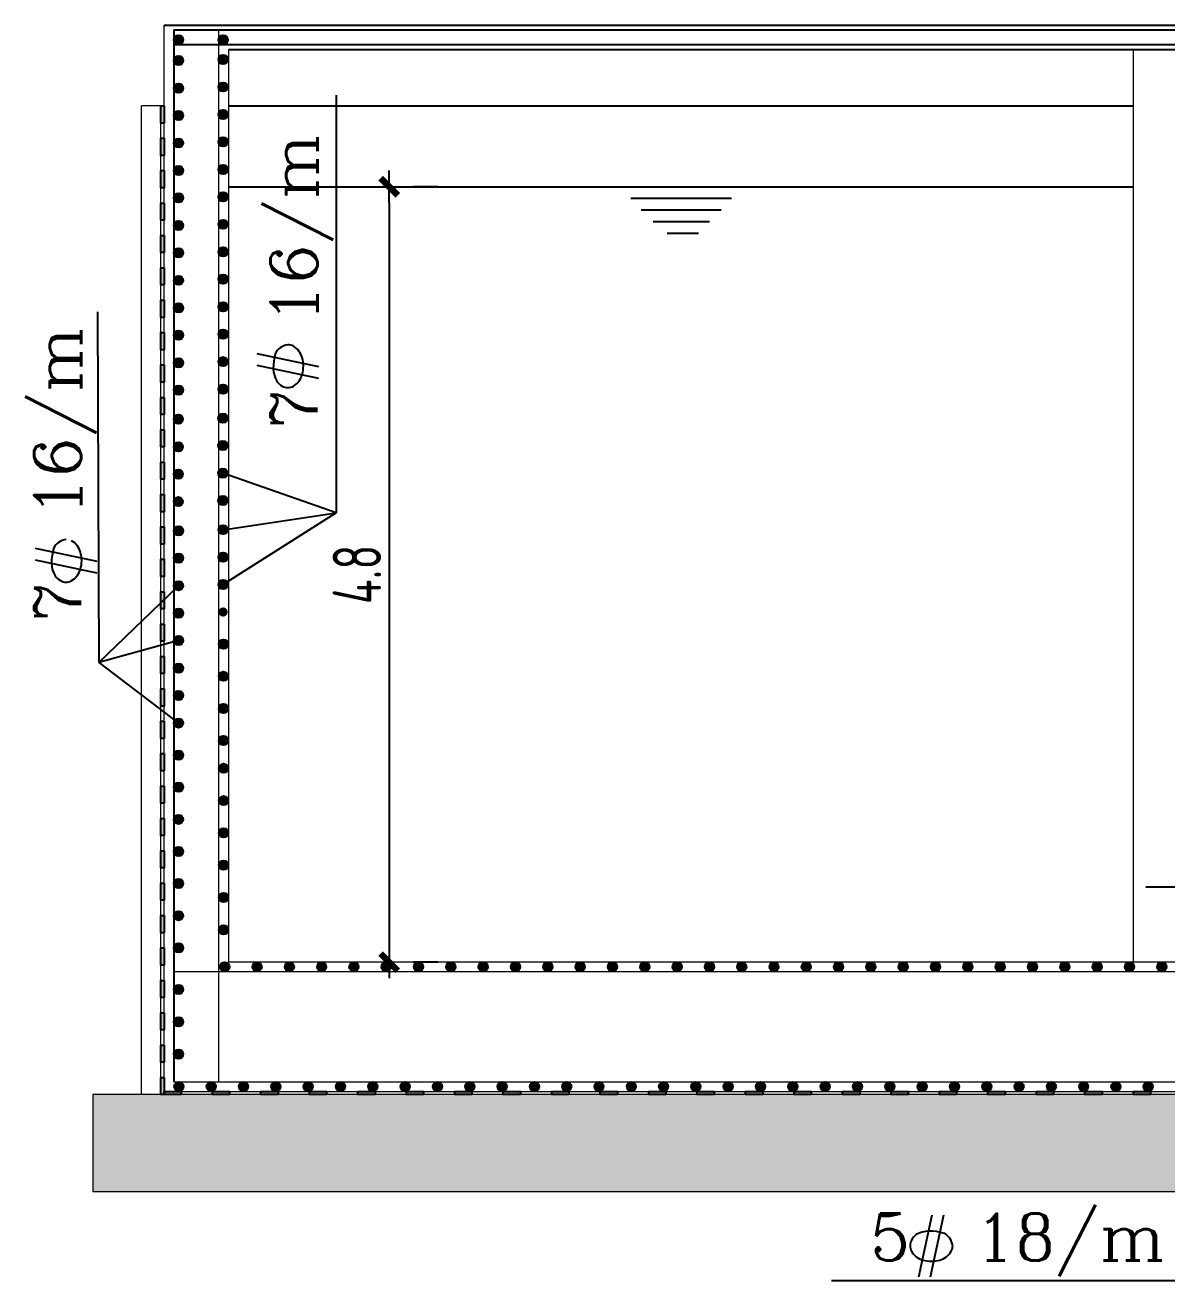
# Model space of a CAD drawing. Header units: metres. Extents: x 64 to 364, y 186 to 335.
# Drawn here: x 239.54 to 246.61, y 277.09 to 284.86 of the extents above; entities that cross this region are included whole.
import ezdxf
from ezdxf.enums import TextEntityAlignment as Align

# ---------------------------------------------------------------- set-up
doc = ezdxf.new("R2010")
doc.units = ezdxf.units.M
doc.header["$MEASUREMENT"] = 0
for name, color, linetype in [('91-TABLE-TEXT', 3, 'Continuous'), ('beam', 3, 'Continuous'), ('COLUMNS', 210, 'Continuous'), ('Conc Block', 253, 'Continuous'), ('DIMENSIONS', 2, 'Continuous'), ('HATCH', 252, 'Continuous'), ('Isolation', 30, 'Continuous'), ('PC', 8, 'Continuous'), ('RC', 1, 'Continuous'), ('STEEL', 5, 'Continuous'), ('Water', 4, 'Continuous'), ('YQ_AXIS', 3, 'Continuous'), ('YQ_DIM', 3, 'Continuous')]:
    doc.layers.add(name, color=color, linetype=linetype)
doc.styles.add('ROMANC', font='romanc.shx')
doc.styles.add('YQ_DIM', font='SUPEROS.SHX', dxfattribs={"width": 0.8, "bigfont": 'HZDX.SHX'})
doc.dimstyles.new('yqm0_100', dxfattribs={"dimscale": 0.1, "dimtxt": 3, "dimasz": 1, "dimexe": 1.5, "dimexo": 3, "dimgap": 0.5, "dimtad": 1, "dimdec": 3, "dimdsep": 46, "dimtxsty": 'YQ_DIM', "dimblk": 'YQTICK', "dimcen": 0, "dimclrd": 256, "dimclre": 256, "dimclrt": 7, "dimadec": 1, "dimazin": 2, "dimtfac": 1, "dimtdec": 4, "dimtix": 1, "dimtmove": 2, "dimatfit": 2, "dimfxl": 1, "dimtolj": 1, "dimtzin": 0, "dimarcsym": 0})

# ---------------------------------------------------------------- blocks, each defined once
blk = doc.blocks.new('*U242')
at = {"layer": 'Isolation'}
blk.add_hatch(color=256, dxfattribs=at).paths.add_polyline_path([(0, 0.02), (0.1061, 0.02), (0.1061, 0), (0, 0)])
blk.add_lwpolyline([(0.1061, 0), (0, 0), (0, 0.02), (0.1061, 0.02)], close=True, dxfattribs=at)
blk = doc.blocks.new('*U243')
at = {"layer": 'YQ_AXIS', "color": 0, "linetype": 'ByBlock', "lineweight": -2, "transparency": 16777216}
for p in [(313.2694, 236.9605), (313.5694, 236.9605), (313.8694, 236.9605), (314.1694, 236.9605), (314.4694, 236.9605), (314.7694, 236.9605), (315.0694, 236.9605), (315.3694, 236.9605), (315.6694, 236.9605), (315.9694, 236.9605), (316.2694, 236.9605), (316.5694, 236.9605), (316.8694, 236.9605), (317.1694, 236.9605), (317.4694, 236.9605), (317.7694, 236.9605), (318.0694, 236.9605), (318.3694, 236.9605), (318.6694, 236.9605), (318.9694, 236.9605), (319.2694, 236.9605)]:
    blk.add_blockref('*U242', p, dxfattribs=at)
blk = doc.blocks.new('*U248')
at = {"layer": 'Isolation'}
blk.add_hatch(color=256, dxfattribs=at).paths.add_polyline_path([(-0.01, -0.0531), (-0.01, 0.0531), (0.01, 0.0531), (0.01, -0.0531)])
blk.add_lwpolyline([(0.01, 0.0531), (0.01, -0.0531), (-0.01, -0.0531), (-0.01, 0.0531)], close=True, dxfattribs=at)
blk = doc.blocks.new('*U249')
at = {"layer": 'HATCH', "color": 0, "linetype": 'ByBlock', "lineweight": -2, "transparency": 16777216}
for p in [(0, 6.014), (0, 5.8135), (0, 5.6131), (0, 5.4126), (0, 5.2121), (0, 5.0117), (0, 4.8112), (0, 4.6107), (0, 4.4103), (0, 4.2098), (0, 4.0093), (0, 3.8089), (0, 3.6084), (0, 3.4079), (0, 3.2075), (0, 3.007), (0, 2.8065), (0, 2.6061), (0, 2.4056), (0, 2.2051), (0, 2.0047), (0, 1.8042), (0, 1.6037), (0, 1.4033), (0, 1.2028), (0, 1.0023), (0, 0.8019), (0, 0.6014), (0, 0.4009), (0, 0.2005), (0, 0)]:
    blk.add_blockref('*U248', p, dxfattribs=at)
blk = doc.blocks.new('YQTICK')
blk.add_line((-1, 0), (1, 0))
at = {"const_width": 0.4}
blk.add_lwpolyline([(0.53, 0.53), (-0.53, -0.53)], dxfattribs=at)
blk = doc.blocks.new('*D252')
at = {"layer": 'Defpoints', "color": 0, "lineweight": 9, "transparency": 16777216}
for p in [(241.7944, 283.8637), (241.7944, 279.0637), (241.7944, 279.0637)]:
    blk.add_point(p, dxfattribs=at)
at = {"layer": 'YQ_DIM', "lineweight": -2, "transparency": 16777216}
for p, q in [((242.0944, 283.8637), (241.9444, 283.8637)), ((241.7944, 283.7637), (241.7944, 279.1637)), ((242.0944, 279.0637), (241.9444, 279.0637))]:
    blk.add_line(p, q, dxfattribs=at)
at = {"layer": 'YQ_DIM', "lineweight": -2, "transparency": 16777216, "xscale": 0.1, "yscale": 0.1, "zscale": 0.1}
for p, rotation in [((241.7944, 283.8637), 90), ((241.7944, 279.0637), 270)]:
    blk.add_blockref('YQTICK', p, dxfattribs=dict(at, rotation=rotation))
at = {"layer": 'YQ_DIM', "color": 7, "lineweight": 9, "transparency": 16777216, "insert": (241.5944, 281.4637), "char_height": 0.3, "attachment_point": 5, "rotation": 90, "style": 'YQ_DIM'}
blk.add_mtext('\\A1;4.8', dxfattribs=at)

msp = doc.modelspace()

# ---------------------------------------------------------------- hatches: boundary and pattern name
at = {"layer": 'HATCH', "lineweight": 9}
h = msp.add_hatch(dxfattribs=at)
h.set_pattern_fill('AR-CONC', color=256, scale=0.05)
h.set_pattern_definition([(50, (-72.8688, 41.28324), (0.3586301, -0.03137607), [0.0375, -0.4125]), (355, (-72.8688, 41.28324), (-0.06937567, 0.37609607), [0.03, -0.33]), (100.45144, (-72.8389, 41.28063), (0.28925442, 0.34472), [0.0318701, -0.35057106]), (46.1842, (-72.8688, 41.38324), (0.53362067, -0.08275964), [0.05625, -0.61875]), (96.63564, (-72.8243, 41.37634), (0.467331, 0.4870593), [0.0478052, -0.5258569]), (351.18416, (-72.8688, 41.38324), (0.467331, 0.4870593), [0.045, -0.495]), (21, (-72.8188, 41.35824), (0.29845353, -0.20130945), [0.0375, -0.4125]), (326, (-72.8188, 41.35824), (0.12165767, 0.36257502), [0.03, -0.33]), (71.45144, (-72.7939, 41.34147), (0.4201112, 0.16126558), [0.0318701, -0.35057106]), (37.5, (-72.86879, 41.28324), (0.006079928, 0.166446927), [0, -0.326, 0, -0.335, 0, -0.33125]), (7.5, (-72.86879, 41.28324), (0.13153477, 0.197205856), [0, -0.191, 0, -0.3185, 0, -0.12625]), (327.5, (-72.98029, 41.28324), (0.26691122, -0.011277436), [0, -0.125, 0, -0.39, 0, -0.5175]), (317.5, (-73.03029, 41.28324), (0.29159308, 0.05005249), [0, -0.1625, 0, -0.259, 0, -0.3675])])
h.paths.add_polyline_path([(240.6006, 278.2437), (240.6006, 277.6437), (255.7468, 277.6437), (256.1468, 277.1437), (258.1006, 277.1437), (258.1006, 277.7437), (256.291, 277.7437), (255.891, 278.2437)])
h.paths.add_polyline_path([(240.4006, 277.6437), (240.6006, 277.6437), (240.6006, 278.2437), (240.4006, 278.2437), (239.9606, 278.2437), (239.9606, 277.6437)])
h.paths.add_polyline_path([(265.2505, 277.1437), (265.6905, 277.1437), (265.6905, 277.7437), (265.2505, 277.7437), (258.1006, 277.7437), (258.1006, 277.1437)])
at = {"layer": 'STEEL', "ltscale": 0.2}
h = msp.add_hatch(color=256, dxfattribs=at)
h.paths.add_polyline_path([(240.4619, 284.7728), (240.5189, 284.7728, 1)])
h.paths.add_polyline_path([(240.4619, 284.7728, 1), (240.5189, 284.7728)])
h = msp.add_hatch(color=256, dxfattribs=at)
h.paths.add_polyline_path([(240.7377, 284.7728), (240.7947, 284.7728, 1)])
h.paths.add_polyline_path([(240.7377, 284.7728, 1), (240.7947, 284.7728)])
h = msp.add_hatch(color=256, dxfattribs=at)
h.paths.add_polyline_path([(240.4619, 284.6443), (240.5189, 284.6443, 1)])
h.paths.add_polyline_path([(240.4619, 284.6443, 1), (240.5189, 284.6443)])
h = msp.add_hatch(color=256, dxfattribs=at)
h.paths.add_polyline_path([(240.7377, 284.651), (240.7947, 284.651, 1)])
h.paths.add_polyline_path([(240.7377, 284.651, 1), (240.7947, 284.651)])
h = msp.add_hatch(color=256, dxfattribs=at)
h.paths.add_polyline_path([(240.4619, 284.4743), (240.5189, 284.4743, 1)])
h.paths.add_polyline_path([(240.4619, 284.4743, 1), (240.5189, 284.4743)])
h = msp.add_hatch(color=256, dxfattribs=at)
h.paths.add_polyline_path([(240.7377, 284.481), (240.7947, 284.481, 1)])
h.paths.add_polyline_path([(240.7377, 284.481, 1), (240.7947, 284.481)])
h = msp.add_hatch(color=256, dxfattribs=at)
h.paths.add_polyline_path([(240.4619, 284.3043), (240.5189, 284.3043, 1)])
h.paths.add_polyline_path([(240.4619, 284.3043, 1), (240.5189, 284.3043)])
h = msp.add_hatch(color=256, dxfattribs=at)
h.paths.add_polyline_path([(240.7377, 284.311), (240.7947, 284.311, 1)])
h.paths.add_polyline_path([(240.7377, 284.311, 1), (240.7947, 284.311)])
h = msp.add_hatch(color=256, dxfattribs=at)
h.paths.add_polyline_path([(240.4619, 284.1343), (240.5189, 284.1343, 1)])
h.paths.add_polyline_path([(240.4619, 284.1343, 1), (240.5189, 284.1343)])
h = msp.add_hatch(color=256, dxfattribs=at)
h.paths.add_polyline_path([(240.7377, 284.141), (240.7947, 284.141, 1)])
h.paths.add_polyline_path([(240.7377, 284.141, 1), (240.7947, 284.141)])
h = msp.add_hatch(color=256, dxfattribs=at)
h.paths.add_polyline_path([(240.4619, 283.9643), (240.5189, 283.9643, 1)])
h.paths.add_polyline_path([(240.4619, 283.9643, 1), (240.5189, 283.9643)])
h = msp.add_hatch(color=256, dxfattribs=at)
h.paths.add_polyline_path([(240.7377, 283.971), (240.7947, 283.971, 1)])
h.paths.add_polyline_path([(240.7377, 283.971, 1), (240.7947, 283.971)])
h = msp.add_hatch(color=256, dxfattribs=at)
h.paths.add_polyline_path([(240.4619, 283.7943), (240.5189, 283.7943, 1)])
h.paths.add_polyline_path([(240.4619, 283.7943, 1), (240.5189, 283.7943)])
h = msp.add_hatch(color=256, dxfattribs=at)
h.paths.add_polyline_path([(240.7377, 283.801), (240.7947, 283.801, 1)])
h.paths.add_polyline_path([(240.7377, 283.801, 1), (240.7947, 283.801)])
h = msp.add_hatch(color=256, dxfattribs=at)
h.paths.add_polyline_path([(240.4619, 283.6243), (240.5189, 283.6243, 1)])
h.paths.add_polyline_path([(240.4619, 283.6243, 1), (240.5189, 283.6243)])
h = msp.add_hatch(color=256, dxfattribs=at)
h.paths.add_polyline_path([(240.7377, 283.631), (240.7947, 283.631, 1)])
h.paths.add_polyline_path([(240.7377, 283.631, 1), (240.7947, 283.631)])
h = msp.add_hatch(color=256, dxfattribs=at)
h.paths.add_polyline_path([(240.4619, 283.4543), (240.5189, 283.4543, 1)])
h.paths.add_polyline_path([(240.4619, 283.4543, 1), (240.5189, 283.4543)])
h = msp.add_hatch(color=256, dxfattribs=at)
h.paths.add_polyline_path([(240.7377, 283.461), (240.7947, 283.461, 1)])
h.paths.add_polyline_path([(240.7377, 283.461, 1), (240.7947, 283.461)])
h = msp.add_hatch(color=256, dxfattribs=at)
h.paths.add_polyline_path([(240.7377, 283.291), (240.7947, 283.291, 1)])
h.paths.add_polyline_path([(240.7377, 283.291, 1), (240.7947, 283.291)])
h = msp.add_hatch(color=256, dxfattribs=at)
h.paths.add_polyline_path([(240.4619, 283.2843), (240.5189, 283.2843, 1)])
h.paths.add_polyline_path([(240.4619, 283.2843, 1), (240.5189, 283.2843)])
h = msp.add_hatch(color=256, dxfattribs=at)
h.paths.add_polyline_path([(240.4619, 283.1143), (240.5189, 283.1143, 1)])
h.paths.add_polyline_path([(240.4619, 283.1143, 1), (240.5189, 283.1143)])
h = msp.add_hatch(color=256, dxfattribs=at)
h.paths.add_polyline_path([(240.7377, 283.121), (240.7947, 283.121, 1)])
h.paths.add_polyline_path([(240.7377, 283.121, 1), (240.7947, 283.121)])
h = msp.add_hatch(color=256, dxfattribs=at)
h.paths.add_polyline_path([(240.4619, 282.9443), (240.5189, 282.9443, 1)])
h.paths.add_polyline_path([(240.4619, 282.9443, 1), (240.5189, 282.9443)])
h = msp.add_hatch(color=256, dxfattribs=at)
h.paths.add_polyline_path([(240.7377, 282.951), (240.7947, 282.951, 1)])
h.paths.add_polyline_path([(240.7377, 282.951, 1), (240.7947, 282.951)])
h = msp.add_hatch(color=256, dxfattribs=at)
h.paths.add_polyline_path([(240.4619, 282.7743), (240.5189, 282.7743, 1)])
h.paths.add_polyline_path([(240.4619, 282.7743, 1), (240.5189, 282.7743)])
h = msp.add_hatch(color=256, dxfattribs=at)
h.paths.add_polyline_path([(240.7377, 282.781), (240.7947, 282.781, 1)])
h.paths.add_polyline_path([(240.7377, 282.781, 1), (240.7947, 282.781)])
h = msp.add_hatch(color=256, dxfattribs=at)
h.paths.add_polyline_path([(240.4619, 282.6043), (240.5189, 282.6043, 1)])
h.paths.add_polyline_path([(240.4619, 282.6043, 1), (240.5189, 282.6043)])
h = msp.add_hatch(color=256, dxfattribs=at)
h.paths.add_polyline_path([(240.7377, 282.611), (240.7947, 282.611, 1)])
h.paths.add_polyline_path([(240.7377, 282.611, 1), (240.7947, 282.611)])
h = msp.add_hatch(color=256, dxfattribs=at)
h.paths.add_polyline_path([(240.4604, 282.4245), (240.5174, 282.4245, 1)])
h.paths.add_polyline_path([(240.4604, 282.4245, 1), (240.5174, 282.4245)])
h = msp.add_hatch(color=256, dxfattribs=at)
h.paths.add_polyline_path([(240.7363, 282.4312), (240.7933, 282.4312, 1)])
h.paths.add_polyline_path([(240.7363, 282.4312, 1), (240.7933, 282.4312)])
h = msp.add_hatch(color=256, dxfattribs=at)
h.paths.add_polyline_path([(240.4604, 282.2545), (240.5174, 282.2545, 1)])
h.paths.add_polyline_path([(240.4604, 282.2545, 1), (240.5174, 282.2545)])
h = msp.add_hatch(color=256, dxfattribs=at)
h.paths.add_polyline_path([(240.7363, 282.2612), (240.7933, 282.2612, 1)])
h.paths.add_polyline_path([(240.7363, 282.2612, 1), (240.7933, 282.2612)])
h = msp.add_hatch(color=256, dxfattribs=at)
h.paths.add_polyline_path([(240.4604, 282.0845), (240.5174, 282.0845, 1)])
h.paths.add_polyline_path([(240.4604, 282.0845, 1), (240.5174, 282.0845)])
h = msp.add_hatch(color=256, dxfattribs=at)
h.paths.add_polyline_path([(240.7363, 282.0912), (240.7933, 282.0912, 1)])
h.paths.add_polyline_path([(240.7363, 282.0912, 1), (240.7933, 282.0912)])
h = msp.add_hatch(color=256, dxfattribs=at)
h.paths.add_polyline_path([(240.4604, 281.9145), (240.5174, 281.9145, 1)])
h.paths.add_polyline_path([(240.4604, 281.9145, 1), (240.5174, 281.9145)])
h = msp.add_hatch(color=256, dxfattribs=at)
h.paths.add_polyline_path([(240.7363, 281.9212), (240.7933, 281.9212, 1)])
h.paths.add_polyline_path([(240.7363, 281.9212, 1), (240.7933, 281.9212)])
h = msp.add_hatch(color=256, dxfattribs=at)
h.paths.add_polyline_path([(240.4619, 281.7343), (240.5189, 281.7343, 1)])
h.paths.add_polyline_path([(240.4619, 281.7343, 1), (240.5189, 281.7343)])
h = msp.add_hatch(color=256, dxfattribs=at)
h.paths.add_polyline_path([(240.7377, 281.741), (240.7947, 281.741, 1)])
h.paths.add_polyline_path([(240.7377, 281.741, 1), (240.7947, 281.741)])
h = msp.add_hatch(color=256, dxfattribs=at)
h.paths.add_polyline_path([(240.4619, 281.5643), (240.5189, 281.5643, 1)])
h.paths.add_polyline_path([(240.4619, 281.5643, 1), (240.5189, 281.5643)])
h = msp.add_hatch(color=256, dxfattribs=at)
h.paths.add_polyline_path([(240.7377, 281.571), (240.7947, 281.571, 1)])
h.paths.add_polyline_path([(240.7377, 281.571, 1), (240.7947, 281.571)])
h = msp.add_hatch(color=256, dxfattribs=at)
h.paths.add_polyline_path([(240.4619, 281.3943), (240.5189, 281.3943, 1)])
h.paths.add_polyline_path([(240.4619, 281.3943, 1), (240.5189, 281.3943)])
h = msp.add_hatch(color=256, dxfattribs=at)
h.paths.add_polyline_path([(240.7377, 281.401), (240.7947, 281.401, 1)])
h.paths.add_polyline_path([(240.7377, 281.401, 1), (240.7947, 281.401)])
h = msp.add_hatch(color=256, dxfattribs=at)
h.paths.add_polyline_path([(240.4619, 281.2243), (240.5189, 281.2243, 1)])
h.paths.add_polyline_path([(240.4619, 281.2243, 1), (240.5189, 281.2243)])
h = msp.add_hatch(color=256, dxfattribs=at)
h.paths.add_polyline_path([(240.7377, 281.231), (240.7947, 281.231, 1)])
h.paths.add_polyline_path([(240.7377, 281.231, 1), (240.7947, 281.231)])
h = msp.add_hatch(color=256, dxfattribs=at)
h.paths.add_polyline_path([(240.4619, 281.0543), (240.5189, 281.0543, 1)])
h.paths.add_polyline_path([(240.4619, 281.0543, 1), (240.5189, 281.0543)])
h = msp.add_hatch(color=256, dxfattribs=at)
h.paths.add_polyline_path([(240.7392, 281.0322), (240.7963, 281.0322, 1)])
h.paths.add_polyline_path([(240.7392, 281.0322, 1), (240.7963, 281.0322)])
h = msp.add_hatch(color=256, dxfattribs=at)
h.paths.add_polyline_path([(240.4619, 280.8843), (240.5189, 280.8843, 1)])
h.paths.add_polyline_path([(240.4619, 280.8843, 1), (240.5189, 280.8843)])
h = msp.add_hatch(color=256, dxfattribs=at)
h.paths.add_polyline_path([(240.7392, 280.8334), (240.7963, 280.8334, 1)])
h.paths.add_polyline_path([(240.7392, 280.8334, 1), (240.7963, 280.8334)])
h = msp.add_hatch(color=256, dxfattribs=at)
h.paths.add_polyline_path([(240.4619, 280.7143), (240.5189, 280.7143, 1)])
h.paths.add_polyline_path([(240.4619, 280.7143, 1), (240.5189, 280.7143)])
h = msp.add_hatch(color=256, dxfattribs=at)
h.paths.add_polyline_path([(240.7392, 280.6346), (240.7963, 280.6346, 1)])
h.paths.add_polyline_path([(240.7392, 280.6346, 1), (240.7963, 280.6346)])
h = msp.add_hatch(color=256, dxfattribs=at)
h.paths.add_polyline_path([(240.4619, 280.5443), (240.5189, 280.5443, 1)])
h.paths.add_polyline_path([(240.4619, 280.5443, 1), (240.5189, 280.5443)])
h = msp.add_hatch(color=256, dxfattribs=at)
h.paths.add_polyline_path([(240.7392, 280.4358), (240.7963, 280.4358, 1)])
h.paths.add_polyline_path([(240.7392, 280.4358, 1), (240.7963, 280.4358)])
h = msp.add_hatch(color=256, dxfattribs=at)
h.paths.add_polyline_path([(240.4619, 280.3455), (240.5189, 280.3455, 1)])
h.paths.add_polyline_path([(240.4619, 280.3455, 1), (240.5189, 280.3455)])
h = msp.add_hatch(color=256, dxfattribs=at)
h.paths.add_polyline_path([(240.7408, 280.2639), (240.7978, 280.2639, 1)])
h.paths.add_polyline_path([(240.7408, 280.2639, 1), (240.7978, 280.2639)])
h = msp.add_hatch(color=256, dxfattribs=at)
h.paths.add_polyline_path([(240.4619, 280.1467), (240.5189, 280.1467, 1)])
h.paths.add_polyline_path([(240.4619, 280.1467, 1), (240.5189, 280.1467)])
h = msp.add_hatch(color=256, dxfattribs=at)
h.paths.add_polyline_path([(240.7408, 280.0639), (240.7978, 280.0639, 1)])
h.paths.add_polyline_path([(240.7408, 280.0639, 1), (240.7978, 280.0639)])
h = msp.add_hatch(color=256, dxfattribs=at)
h.paths.add_polyline_path([(240.4619, 279.9479), (240.5189, 279.9479, 1)])
h.paths.add_polyline_path([(240.4619, 279.9479, 1), (240.5189, 279.9479)])
h = msp.add_hatch(color=256, dxfattribs=at)
h.paths.add_polyline_path([(240.7408, 279.8639), (240.7978, 279.8639, 1)])
h.paths.add_polyline_path([(240.7408, 279.8639, 1), (240.7978, 279.8639)])
h = msp.add_hatch(color=256, dxfattribs=at)
h.paths.add_polyline_path([(240.4619, 279.7491), (240.5189, 279.7491, 1)])
h.paths.add_polyline_path([(240.4619, 279.7491, 1), (240.5189, 279.7491)])
h = msp.add_hatch(color=256, dxfattribs=at)
h.paths.add_polyline_path([(240.7408, 279.6639), (240.7978, 279.6639, 1)])
h.paths.add_polyline_path([(240.7408, 279.6639, 1), (240.7978, 279.6639)])
h = msp.add_hatch(color=256, dxfattribs=at)
h.paths.add_polyline_path([(240.4619, 279.5503), (240.5189, 279.5503, 1)])
h.paths.add_polyline_path([(240.4619, 279.5503, 1), (240.5189, 279.5503)])
h = msp.add_hatch(color=256, dxfattribs=at)
h.paths.add_polyline_path([(240.7408, 279.4639), (240.7978, 279.4639, 1)])
h.paths.add_polyline_path([(240.7408, 279.4639, 1), (240.7978, 279.4639)])
h = msp.add_hatch(color=256, dxfattribs=at)
h.paths.add_polyline_path([(240.4619, 279.3515), (240.5189, 279.3515, 1)])
h.paths.add_polyline_path([(240.4619, 279.3515, 1), (240.5189, 279.3515)])
h = msp.add_hatch(color=256, dxfattribs=at)
h.paths.add_polyline_path([(240.7408, 279.2639), (240.7978, 279.2639, 1)])
h.paths.add_polyline_path([(240.7408, 279.2639, 1), (240.7978, 279.2639)])
h = msp.add_hatch(color=256, dxfattribs=at)
h.paths.add_polyline_path([(240.4619, 279.1528), (240.5189, 279.1528, 1)])
h.paths.add_polyline_path([(240.4619, 279.1528, 1), (240.5189, 279.1528)])
h = msp.add_hatch(color=256, dxfattribs=at)
h.paths.add_polyline_path([(240.7476, 279.0344), (240.8047, 279.0344, 1)])
h.paths.add_polyline_path([(240.7476, 279.0344, 1), (240.8047, 279.0344)])
h = msp.add_hatch(color=256, dxfattribs=at)
h.paths.add_polyline_path([(240.9476, 279.0344), (241.0047, 279.0344, 1)])
h.paths.add_polyline_path([(240.9476, 279.0344, 1), (241.0047, 279.0344)])
h = msp.add_hatch(color=256, dxfattribs=at)
h.paths.add_polyline_path([(241.1476, 279.0344), (241.2047, 279.0344, 1)])
h.paths.add_polyline_path([(241.1476, 279.0344, 1), (241.2047, 279.0344)])
h = msp.add_hatch(color=256, dxfattribs=at)
h.paths.add_polyline_path([(241.3476, 279.0344), (241.4047, 279.0344, 1)])
h.paths.add_polyline_path([(241.3476, 279.0344, 1), (241.4047, 279.0344)])
h = msp.add_hatch(color=256, dxfattribs=at)
h.paths.add_polyline_path([(241.5476, 279.0344), (241.6047, 279.0344, 1)])
h.paths.add_polyline_path([(241.5476, 279.0344, 1), (241.6047, 279.0344)])
h = msp.add_hatch(color=256, dxfattribs=at)
h.paths.add_polyline_path([(241.7476, 279.0344), (241.8047, 279.0344, 1)])
h.paths.add_polyline_path([(241.7476, 279.0344, 1), (241.8047, 279.0344)])
h = msp.add_hatch(color=256, dxfattribs=at)
h.paths.add_polyline_path([(241.9476, 279.0344), (242.0047, 279.0344, 1)])
h.paths.add_polyline_path([(241.9476, 279.0344, 1), (242.0047, 279.0344)])
h = msp.add_hatch(color=256, dxfattribs=at)
h.paths.add_polyline_path([(242.1476, 279.0344), (242.2047, 279.0344, 1)])
h.paths.add_polyline_path([(242.1476, 279.0344, 1), (242.2047, 279.0344)])
h = msp.add_hatch(color=256, dxfattribs=at)
h.paths.add_polyline_path([(242.3476, 279.0344), (242.4047, 279.0344, 1)])
h.paths.add_polyline_path([(242.3476, 279.0344, 1), (242.4047, 279.0344)])
h = msp.add_hatch(color=256, dxfattribs=at)
h.paths.add_polyline_path([(242.5476, 279.0344), (242.6047, 279.0344, 1)])
h.paths.add_polyline_path([(242.5476, 279.0344, 1), (242.6047, 279.0344)])
h = msp.add_hatch(color=256, dxfattribs=at)
h.paths.add_polyline_path([(242.7476, 279.0344), (242.8047, 279.0344, 1)])
h.paths.add_polyline_path([(242.7476, 279.0344, 1), (242.8047, 279.0344)])
h = msp.add_hatch(color=256, dxfattribs=at)
h.paths.add_polyline_path([(242.9476, 279.0344), (243.0047, 279.0344, 1)])
h.paths.add_polyline_path([(242.9476, 279.0344, 1), (243.0047, 279.0344)])
h = msp.add_hatch(color=256, dxfattribs=at)
h.paths.add_polyline_path([(243.1476, 279.0344), (243.2047, 279.0344, 1)])
h.paths.add_polyline_path([(243.1476, 279.0344, 1), (243.2047, 279.0344)])
h = msp.add_hatch(color=256, dxfattribs=at)
h.paths.add_polyline_path([(243.3476, 279.0344), (243.4047, 279.0344, 1)])
h.paths.add_polyline_path([(243.3476, 279.0344, 1), (243.4047, 279.0344)])
h = msp.add_hatch(color=256, dxfattribs=at)
h.paths.add_polyline_path([(243.5476, 279.0344), (243.6047, 279.0344, 1)])
h.paths.add_polyline_path([(243.5476, 279.0344, 1), (243.6047, 279.0344)])
h = msp.add_hatch(color=256, dxfattribs=at)
h.paths.add_polyline_path([(243.7476, 279.0344), (243.8047, 279.0344, 1)])
h.paths.add_polyline_path([(243.7476, 279.0344, 1), (243.8047, 279.0344)])
h = msp.add_hatch(color=256, dxfattribs=at)
h.paths.add_polyline_path([(243.9476, 279.0344), (244.0047, 279.0344, 1)])
h.paths.add_polyline_path([(243.9476, 279.0344, 1), (244.0047, 279.0344)])
h = msp.add_hatch(color=256, dxfattribs=at)
h.paths.add_polyline_path([(244.1476, 279.0344), (244.2047, 279.0344, 1)])
h.paths.add_polyline_path([(244.1476, 279.0344, 1), (244.2047, 279.0344)])
h = msp.add_hatch(color=256, dxfattribs=at)
h.paths.add_polyline_path([(244.3476, 279.0344), (244.4047, 279.0344, 1)])
h.paths.add_polyline_path([(244.3476, 279.0344, 1), (244.4047, 279.0344)])
h = msp.add_hatch(color=256, dxfattribs=at)
h.paths.add_polyline_path([(244.5476, 279.0344), (244.6047, 279.0344, 1)])
h.paths.add_polyline_path([(244.5476, 279.0344, 1), (244.6047, 279.0344)])
h = msp.add_hatch(color=256, dxfattribs=at)
h.paths.add_polyline_path([(244.7476, 279.0344), (244.8047, 279.0344, 1)])
h.paths.add_polyline_path([(244.7476, 279.0344, 1), (244.8047, 279.0344)])
h = msp.add_hatch(color=256, dxfattribs=at)
h.paths.add_polyline_path([(244.9476, 279.0344), (245.0047, 279.0344, 1)])
h.paths.add_polyline_path([(244.9476, 279.0344, 1), (245.0047, 279.0344)])
h = msp.add_hatch(color=256, dxfattribs=at)
h.paths.add_polyline_path([(245.1476, 279.0344), (245.2047, 279.0344, 1)])
h.paths.add_polyline_path([(245.1476, 279.0344, 1), (245.2047, 279.0344)])
h = msp.add_hatch(color=256, dxfattribs=at)
h.paths.add_polyline_path([(245.3476, 279.0344), (245.4047, 279.0344, 1)])
h.paths.add_polyline_path([(245.3476, 279.0344, 1), (245.4047, 279.0344)])
h = msp.add_hatch(color=256, dxfattribs=at)
h.paths.add_polyline_path([(245.5476, 279.0344), (245.6047, 279.0344, 1)])
h.paths.add_polyline_path([(245.5476, 279.0344, 1), (245.6047, 279.0344)])
h = msp.add_hatch(color=256, dxfattribs=at)
h.paths.add_polyline_path([(245.7476, 279.0344), (245.8047, 279.0344, 1)])
h.paths.add_polyline_path([(245.7476, 279.0344, 1), (245.8047, 279.0344)])
h = msp.add_hatch(color=256, dxfattribs=at)
h.paths.add_polyline_path([(245.9476, 279.0344), (246.0047, 279.0344, 1)])
h.paths.add_polyline_path([(245.9476, 279.0344, 1), (246.0047, 279.0344)])
h = msp.add_hatch(color=256, dxfattribs=at)
h.paths.add_polyline_path([(246.1476, 279.0344), (246.2047, 279.0344, 1)])
h.paths.add_polyline_path([(246.1476, 279.0344, 1), (246.2047, 279.0344)])
h = msp.add_hatch(color=256, dxfattribs=at)
h.paths.add_polyline_path([(246.3476, 279.0344), (246.4047, 279.0344, 1)])
h.paths.add_polyline_path([(246.3476, 279.0344, 1), (246.4047, 279.0344)])
h = msp.add_hatch(color=256, dxfattribs=at)
h.paths.add_polyline_path([(246.5476, 279.0344), (246.6047, 279.0344, 1)])
h.paths.add_polyline_path([(246.5476, 279.0344, 1), (246.6047, 279.0344)])
h = msp.add_hatch(color=256, dxfattribs=at)
h.paths.add_polyline_path([(240.4619, 278.8946), (240.5189, 278.8946, 1)])
h.paths.add_polyline_path([(240.4619, 278.8946, 1), (240.5189, 278.8946)])
h = msp.add_hatch(color=256, dxfattribs=at)
h.paths.add_polyline_path([(240.4619, 278.6946), (240.5189, 278.6946, 1)])
h.paths.add_polyline_path([(240.4619, 278.6946, 1), (240.5189, 278.6946)])
h = msp.add_hatch(color=256, dxfattribs=at)
h.paths.add_polyline_path([(240.4619, 278.4946), (240.5189, 278.4946, 1)])
h.paths.add_polyline_path([(240.4619, 278.4946, 1), (240.5189, 278.4946)])
h = msp.add_hatch(color=256, dxfattribs=at)
h.paths.add_polyline_path([(240.4643, 278.2946), (240.5214, 278.2946, 1)])
h.paths.add_polyline_path([(240.4643, 278.2946, 1), (240.5214, 278.2946)])
h = msp.add_hatch(color=256, dxfattribs=at)
h.paths.add_polyline_path([(240.6643, 278.2946), (240.7214, 278.2946, 1)])
h.paths.add_polyline_path([(240.6643, 278.2946, 1), (240.7214, 278.2946)])
h = msp.add_hatch(color=256, dxfattribs=at)
h.paths.add_polyline_path([(240.8643, 278.2946), (240.9214, 278.2946, 1)])
h.paths.add_polyline_path([(240.8643, 278.2946, 1), (240.9214, 278.2946)])
h = msp.add_hatch(color=256, dxfattribs=at)
h.paths.add_polyline_path([(241.0643, 278.2946), (241.1214, 278.2946, 1)])
h.paths.add_polyline_path([(241.0643, 278.2946, 1), (241.1214, 278.2946)])
h = msp.add_hatch(color=256, dxfattribs=at)
h.paths.add_polyline_path([(241.2643, 278.2946), (241.3214, 278.2946, 1)])
h.paths.add_polyline_path([(241.2643, 278.2946, 1), (241.3214, 278.2946)])
h = msp.add_hatch(color=256, dxfattribs=at)
h.paths.add_polyline_path([(241.4643, 278.2946), (241.5214, 278.2946, 1)])
h.paths.add_polyline_path([(241.4643, 278.2946, 1), (241.5214, 278.2946)])
h = msp.add_hatch(color=256, dxfattribs=at)
h.paths.add_polyline_path([(241.6643, 278.2946), (241.7214, 278.2946, 1)])
h.paths.add_polyline_path([(241.6643, 278.2946, 1), (241.7214, 278.2946)])
h = msp.add_hatch(color=256, dxfattribs=at)
h.paths.add_polyline_path([(241.8643, 278.2946), (241.9214, 278.2946, 1)])
h.paths.add_polyline_path([(241.8643, 278.2946, 1), (241.9214, 278.2946)])
h = msp.add_hatch(color=256, dxfattribs=at)
h.paths.add_polyline_path([(242.0643, 278.2946), (242.1214, 278.2946, 1)])
h.paths.add_polyline_path([(242.0643, 278.2946, 1), (242.1214, 278.2946)])
h = msp.add_hatch(color=256, dxfattribs=at)
h.paths.add_polyline_path([(242.2643, 278.2946), (242.3214, 278.2946, 1)])
h.paths.add_polyline_path([(242.2643, 278.2946, 1), (242.3214, 278.2946)])
h = msp.add_hatch(color=256, dxfattribs=at)
h.paths.add_polyline_path([(242.4643, 278.2946), (242.5214, 278.2946, 1)])
h.paths.add_polyline_path([(242.4643, 278.2946, 1), (242.5214, 278.2946)])
h = msp.add_hatch(color=256, dxfattribs=at)
h.paths.add_polyline_path([(242.6643, 278.2946), (242.7214, 278.2946, 1)])
h.paths.add_polyline_path([(242.6643, 278.2946, 1), (242.7214, 278.2946)])
h = msp.add_hatch(color=256, dxfattribs=at)
h.paths.add_polyline_path([(242.8643, 278.2946), (242.9214, 278.2946, 1)])
h.paths.add_polyline_path([(242.8643, 278.2946, 1), (242.9214, 278.2946)])
h = msp.add_hatch(color=256, dxfattribs=at)
h.paths.add_polyline_path([(243.0643, 278.2946), (243.1214, 278.2946, 1)])
h.paths.add_polyline_path([(243.0643, 278.2946, 1), (243.1214, 278.2946)])
h = msp.add_hatch(color=256, dxfattribs=at)
h.paths.add_polyline_path([(243.2643, 278.2946), (243.3214, 278.2946, 1)])
h.paths.add_polyline_path([(243.2643, 278.2946, 1), (243.3214, 278.2946)])
h = msp.add_hatch(color=256, dxfattribs=at)
h.paths.add_polyline_path([(243.4643, 278.2946), (243.5214, 278.2946, 1)])
h.paths.add_polyline_path([(243.4643, 278.2946, 1), (243.5214, 278.2946)])
h = msp.add_hatch(color=256, dxfattribs=at)
h.paths.add_polyline_path([(243.6643, 278.2946), (243.7214, 278.2946, 1)])
h.paths.add_polyline_path([(243.6643, 278.2946, 1), (243.7214, 278.2946)])
h = msp.add_hatch(color=256, dxfattribs=at)
h.paths.add_polyline_path([(243.8643, 278.2946), (243.9214, 278.2946, 1)])
h.paths.add_polyline_path([(243.8643, 278.2946, 1), (243.9214, 278.2946)])
h = msp.add_hatch(color=256, dxfattribs=at)
h.paths.add_polyline_path([(244.0643, 278.2946), (244.1214, 278.2946, 1)])
h.paths.add_polyline_path([(244.0643, 278.2946, 1), (244.1214, 278.2946)])
h = msp.add_hatch(color=256, dxfattribs=at)
h.paths.add_polyline_path([(244.2643, 278.2946), (244.3214, 278.2946, 1)])
h.paths.add_polyline_path([(244.2643, 278.2946, 1), (244.3214, 278.2946)])
h = msp.add_hatch(color=256, dxfattribs=at)
h.paths.add_polyline_path([(244.4643, 278.2946), (244.5214, 278.2946, 1)])
h.paths.add_polyline_path([(244.4643, 278.2946, 1), (244.5214, 278.2946)])
h = msp.add_hatch(color=256, dxfattribs=at)
h.paths.add_polyline_path([(244.6643, 278.2946), (244.7214, 278.2946, 1)])
h.paths.add_polyline_path([(244.6643, 278.2946, 1), (244.7214, 278.2946)])
h = msp.add_hatch(color=256, dxfattribs=at)
h.paths.add_polyline_path([(244.8643, 278.2946), (244.9214, 278.2946, 1)])
h.paths.add_polyline_path([(244.8643, 278.2946, 1), (244.9214, 278.2946)])
h = msp.add_hatch(color=256, dxfattribs=at)
h.paths.add_polyline_path([(245.0643, 278.2946), (245.1214, 278.2946, 1)])
h.paths.add_polyline_path([(245.0643, 278.2946, 1), (245.1214, 278.2946)])
h = msp.add_hatch(color=256, dxfattribs=at)
h.paths.add_polyline_path([(245.2643, 278.2946), (245.3214, 278.2946, 1)])
h.paths.add_polyline_path([(245.2643, 278.2946, 1), (245.3214, 278.2946)])
h = msp.add_hatch(color=256, dxfattribs=at)
h.paths.add_polyline_path([(245.4643, 278.2946), (245.5214, 278.2946, 1)])
h.paths.add_polyline_path([(245.4643, 278.2946, 1), (245.5214, 278.2946)])
h = msp.add_hatch(color=256, dxfattribs=at)
h.paths.add_polyline_path([(245.6643, 278.2946), (245.7214, 278.2946, 1)])
h.paths.add_polyline_path([(245.6643, 278.2946, 1), (245.7214, 278.2946)])
h = msp.add_hatch(color=256, dxfattribs=at)
h.paths.add_polyline_path([(245.8643, 278.2946), (245.9214, 278.2946, 1)])
h.paths.add_polyline_path([(245.8643, 278.2946, 1), (245.9214, 278.2946)])
h = msp.add_hatch(color=256, dxfattribs=at)
h.paths.add_polyline_path([(246.0643, 278.2946), (246.1214, 278.2946, 1)])
h.paths.add_polyline_path([(246.0643, 278.2946, 1), (246.1214, 278.2946)])
h = msp.add_hatch(color=256, dxfattribs=at)
h.paths.add_polyline_path([(246.2643, 278.2946), (246.3214, 278.2946, 1)])
h.paths.add_polyline_path([(246.2643, 278.2946, 1), (246.3214, 278.2946)])
h = msp.add_hatch(color=256, dxfattribs=at)
h.paths.add_polyline_path([(246.4643, 278.2946), (246.5214, 278.2946, 1)])
h.paths.add_polyline_path([(246.4643, 278.2946, 1), (246.5214, 278.2946)])

# ---------------------------------------------------------------- linework, layer by layer
at = {"lineweight": 9}
for p, q in [((243.5659, 284.7137), (243.6353, 284.7137)), ((240.4006, 284.3637), (240.2606, 284.3637))]:
    msp.add_line(p, q, dxfattribs=at)
at = {"layer": 'beam'}
msp.add_line((240.8006, 284.3637), (246.4006, 284.3637), dxfattribs=at)
at = {"layer": 'COLUMNS', "lineweight": 9}
msp.add_line((246.4006, 279.0637), (246.4006, 284.7137), dxfattribs=at)
at = {"layer": 'Conc Block', "lineweight": 9}
for p, q in [((240.2606, 278.2437), (240.2606, 284.3639)), ((240.3806, 278.2437), (240.3806, 284.3639))]:
    msp.add_line(p, q, dxfattribs=at)
at = {"layer": 'DIMENSIONS'}
for p, q in [((241.4652, 284.4292), (241.4652, 281.8459)), ((239.9894, 283.0896), (239.9964, 280.9187)), ((241.3594, 282.7478), (240.9766, 282.8294)), ((241.3594, 282.6758), (240.9766, 282.7574)), ((241.4652, 281.8459), (240.7649, 282.091)), ((240.7663, 281.7407), (241.4652, 281.8459)), ((241.4652, 281.8459), (240.7663, 281.4007)), ((239.987, 281.5433), (239.6042, 281.6249)), ((239.987, 281.4713), (239.6042, 281.5529)), ((239.9964, 280.9187), (240.4905, 281.394)), ((240.4905, 281.054), (239.9964, 280.9187)), ((239.9964, 280.9187), (240.4905, 280.544)), ((248.9762, 279.5279), (246.4777, 279.5279)), ((245.0733, 277.1161), (245.1549, 277.4989)), ((245.1453, 277.1161), (245.2268, 277.4989)), ((247.1082, 277.091), (244.5314, 277.091))]:
    msp.add_line(p, q, dxfattribs=at)
for centre, major_axis, ratio, start_param, end_param in [((241.1666, 282.8284), (0.0779, 0.0256), 0.671511, 1.353692, 2.59544), ((241.1666, 282.8284), (0.064, 0), 0.884775, 1.001054, 1.570796), ((241.1404, 282.7923), (0.1125, 0), 0.884775, 0.57398, 1.001054), ((241.1928, 282.7923), (0.0492, 0.1697), 0.619438, 1.50568, 2.628438), ((241.0988, 282.7685), (-0.1621, 0), 0.884775, 3.403281, 3.715573), ((241.0329, 282.7529), (0.2303, 0), 0.884775, 0, 0.261688), ((241.0988, 282.7373), (0.1621, 0), 0.884775, -0.57398, -0.261688), ((241.0329, 282.7529), (0.2303, 0), 0.884775, -0.261688, 0), ((241.1928, 282.7135), (-0.1125, 0), 0.884775, 0.57398, 1.001054), ((241.1666, 282.6773), (0.064, 0), 0.884775, 4.142647, 4.712389), ((241.1666, 282.6773), (-0.064, 0), 0.884775, 1.570796, 2.140538), ((241.1404, 282.7135), (0.1125, 0), 0.884775, -1.001054, -0.57398), ((239.8204, 281.5878), (-0.0492, -0.1697), 0.619438, 4.647273, 5.77003), ((239.7942, 281.6239), (-0.0779, -0.0256), 0.671511, 4.495285, 5.737033), ((239.768, 281.5878), (-0.1125, 0), 0.884775, 3.715573, 4.142647), ((239.7264, 281.564), (-0.1621, 0), 0.884775, 3.403281, 3.715573), ((239.6606, 281.5484), (-0.2303, 0), 0.884775, 3.141593, 3.403281), ((239.6606, 281.5484), (-0.2303, 0), 0.884775, 2.879905, 3.141593), ((239.8204, 281.5089), (-0.1125, 0), 0.884775, 0.57398, 1.001054), ((239.768, 281.5089), (-0.1125, 0), 0.884775, 2.140538, 2.567613), ((239.7264, 281.5328), (-0.1621, 0), 0.884775, 2.567613, 2.879905), ((239.7942, 281.4728), (-0.064, 0), 0.884775, 1.001054, 1.570796), ((239.7942, 281.4728), (-0.064, 0), 0.884775, 1.570796, 2.140538), ((245.0748, 277.3089), (0, 0.064), 0.884775, 1.001054, 1.570796), ((245.1109, 277.2827), (0, 0.1125), 0.884775, 0.57398, 1.001054), ((245.1898, 277.2827), (-0.1697, 0.0492), 0.619438, 4.647273, 5.77003), ((245.2259, 277.3089), (-0.0256, 0.0779), 0.671511, 4.495285, 5.737033), ((245.0748, 277.3089), (0, 0.064), 0.884775, 1.570796, 2.140538), ((245.1109, 277.335), (0, 0.1125), 0.884775, 2.140538, 2.567613), ((245.1898, 277.335), (0, 0.1125), 0.884775, 3.715573, 4.142647), ((245.2259, 277.3089), (0, 0.064), 0.884775, 4.142647, 4.712389), ((245.1347, 277.3766), (0, 0.1621), 0.884775, 2.567613, 2.879905), ((245.1504, 277.4425), (0, 0.2303), 0.884775, 2.879905, 3.141593), ((245.1504, 277.4425), (0, 0.2303), 0.884775, 3.141593, 3.403281), ((245.166, 277.3766), (0, 0.1621), 0.884775, 3.403281, 3.715573)]:
    msp.add_ellipse(centre, major_axis=major_axis, ratio=ratio, start_param=start_param, end_param=end_param, dxfattribs=at)
at = {"layer": 'PC', "lineweight": 9}
msp.add_line((239.9606, 278.2437), (239.9606, 277.6437), dxfattribs=at)
for points in [[(265.6905, 277.7437), (265.2505, 277.7437), (256.291, 277.7437), (255.891, 278.2437), (240.4006, 278.2437), (239.9606, 278.2437)], [(239.9606, 277.6437), (240.4006, 277.6437), (255.7468, 277.6437), (256.1468, 277.1437), (265.2505, 277.1437), (265.6905, 277.1437)]]:
    msp.add_lwpolyline(points, dxfattribs=at)
at = {"layer": 'RC'}
for p, q in [((240.4006, 284.8637), (258.3006, 284.8637)), ((240.8006, 284.7137), (257.9006, 284.7137))]:
    msp.add_line(p, q, dxfattribs=at)
at = {"layer": 'RC', "lineweight": 9}
for p, q in [((240.4006, 278.2637), (240.4006, 284.8637)), ((240.8006, 279.0637), (240.8006, 284.7137))]:
    msp.add_line(p, q, dxfattribs=at)
for points in [[(257.9006, 278.5637), (256.9006, 278.5637), (256.9006, 279.0637), (240.8006, 279.0637)], [(240.4006, 278.2637), (255.9006, 278.2637), (256.3006, 277.7637), (265.2505, 277.7637)]]:
    msp.add_lwpolyline(points, dxfattribs=at)
at = {"layer": 'STEEL'}
for p, q in [((240.4606, 284.8337), (265.2085, 284.8337)), ((240.4606, 284.8337), (240.4606, 278.3237)), ((240.4606, 284.7437), (265.2085, 284.7437))]:
    msp.add_line(p, q, dxfattribs=at)
at = {"layer": 'STEEL', "lineweight": 9}
for p, q in [((240.7406, 278.3237), (240.7406, 284.8337)), ((256.8406, 279.0037), (240.4606, 279.0037)), ((240.4606, 278.3237), (255.9294, 278.3237))]:
    msp.add_line(p, q, dxfattribs=at)
at = {"layer": 'STEEL'}
for centre in [(240.4905, 284.7725), (240.7663, 284.7725), (240.4905, 284.644), (240.7663, 284.6507), (240.4905, 284.474), (240.7663, 284.4807), (240.4905, 284.304), (240.7663, 284.3107), (240.4905, 284.134), (240.7663, 284.1407), (240.4905, 283.964), (240.7663, 283.9707), (240.4905, 283.794), (240.7663, 283.8007), (240.4905, 283.624), (240.7663, 283.6307), (240.4905, 283.454), (240.7663, 283.4607), (240.7663, 283.2907), (240.4905, 283.284), (240.4905, 283.114), (240.7663, 283.1207), (240.4905, 282.944), (240.7663, 282.9507), (240.4905, 282.774), (240.7663, 282.7807), (240.4905, 282.604), (240.7663, 282.6107), (240.489, 282.4242), (240.7649, 282.431), (240.489, 282.2542), (240.7649, 282.261), (240.489, 282.0842), (240.7649, 282.091), (240.489, 281.9142), (240.7649, 281.921), (240.4905, 281.734), (240.7663, 281.7407), (240.4905, 281.564), (240.7663, 281.5707), (240.4905, 281.394), (240.7663, 281.4007), (240.4905, 281.224), (240.4905, 281.054), (240.7679, 281.0319), (240.4905, 280.884), (240.7679, 280.8332), (240.4905, 280.714), (240.7679, 280.6344), (240.4905, 280.544), (240.7679, 280.4356), (240.4905, 280.3452), (240.7694, 280.2636), (240.4905, 280.1464), (240.7694, 280.0636), (240.4905, 279.9476), (240.7694, 279.8636), (240.4905, 279.7489), (240.7694, 279.6636), (240.4905, 279.5501), (240.7694, 279.4636), (240.4905, 279.3513), (240.7694, 279.2636), (240.4905, 279.1525), (240.7762, 279.0342), (240.9762, 279.0342), (241.1762, 279.0342), (241.3762, 279.0342), (241.5762, 279.0342), (241.7762, 279.0342), (241.9762, 279.0342), (242.1762, 279.0342), (242.3762, 279.0342), (242.5762, 279.0342), (242.7762, 279.0342), (242.9762, 279.0342), (243.1762, 279.0342), (243.3762, 279.0342), (243.5762, 279.0342), (243.7762, 279.0342), (243.9762, 279.0342), (244.1762, 279.0342), (244.3762, 279.0342), (244.5762, 279.0342), (244.7762, 279.0342), (244.9762, 279.0342), (245.1762, 279.0342), (245.3762, 279.0342), (245.5762, 279.0342), (245.7762, 279.0342), (245.9762, 279.0342), (246.1762, 279.0342), (246.3762, 279.0342), (246.5762, 279.0342), (240.4905, 278.8944), (240.4905, 278.6944), (240.4905, 278.4944), (240.493, 278.2944), (240.693, 278.2944), (240.893, 278.2944), (241.093, 278.2944), (241.293, 278.2944), (241.493, 278.2944), (241.693, 278.2944), (241.893, 278.2944), (242.093, 278.2944), (242.293, 278.2944), (242.493, 278.2944), (242.693, 278.2944), (242.893, 278.2944), (243.093, 278.2944), (243.293, 278.2944), (243.493, 278.2944), (243.693, 278.2944), (243.893, 278.2944), (244.093, 278.2944), (244.293, 278.2944), (244.493, 278.2944), (244.693, 278.2944), (244.893, 278.2944), (245.093, 278.2944), (245.293, 278.2944), (245.493, 278.2944), (245.693, 278.2944), (245.893, 278.2944), (246.093, 278.2944), (246.293, 278.2944), (246.493, 278.2944)]:
    msp.add_circle(centre, 0.0288, dxfattribs=at)
at = {"layer": 'Water'}
msp.add_line((240.8006, 283.8637), (246.4006, 283.8637), dxfattribs=at)
at = {"layer": 'Water', "lineweight": -3}
for p, q in [((243.2246, 283.8637), (243.9766, 283.8637)), ((243.2246, 283.8637), (243.9766, 283.8637)), ((243.2892, 283.7919), (243.9124, 283.7919)), ((243.2892, 283.7919), (243.9124, 283.7919)), ((243.3538, 283.72), (243.8483, 283.72)), ((243.3538, 283.72), (243.8483, 283.72)), ((243.4287, 283.6482), (243.7768, 283.6482)), ((243.5147, 283.5764), (243.7091, 283.5764))]:
    msp.add_line(p, q, dxfattribs=at)

# ---------------------------------------------------------------- block references
at = {"layer": 'HATCH', "lineweight": 9}
msp.add_blockref('*U249', (240.3906, 278.2968), dxfattribs=at)
at = {"layer": 'YQ_AXIS', "lineweight": 9}
msp.add_blockref('*U243', (-72.8688, 41.2832), dxfattribs=at)

# ---------------------------------------------------------------- texts
at = {"layer": '91-TABLE-TEXT', "style": 'ROMANC'}
for p in [(241.2252, 283.2799), (239.762, 282.085)]:
    msp.add_text('7  16/m', height=0.29066, rotation=90, dxfattribs=at).set_placement(p, align=Align.MIDDLE)
msp.add_text('5  18/m', height=0.29066, dxfattribs=at).set_placement((245.687, 277.3411), align=Align.MIDDLE)

# ---------------------------------------------------------------- dimensions: what is measured, and where the dimension line sits
at = {"layer": 'YQ_DIM', "lineweight": 9}
dim = msp.add_linear_dim(base=(241.7944, 279.0637), p1=(241.7944, 283.8637), p2=(241.7944, 279.0637), angle=90, dimstyle='yqm0_100', dxfattribs=at)
dim.commit()
dim.dimension.update_dxf_attribs({"geometry": '*D252', "text_midpoint": (241.5944, 281.4637)})

doc.saveas('drawing.dxf')
